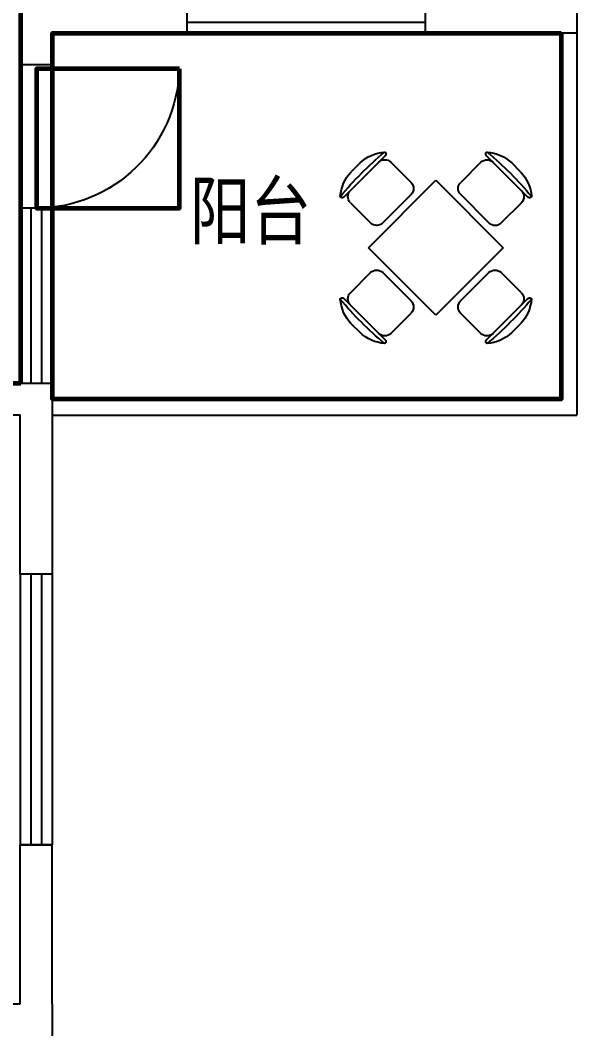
# Model space of a CAD drawing. Extents: x -355483 to -326583, y -641147 to -611949.
# Drawn here: x -331083 to -327583, y -633749 to -627369 of the extents above; entities that cross this region are included whole.
import ezdxf

# ---------------------------------------------------------------- set-up
doc = ezdxf.new("R2010")
doc.units = 0
doc.header["$LTSCALE"] = 1000
doc.header["$MEASUREMENT"] = 0
doc.layers.get('0').update_dxf_attribs({"linetype": 'CONTINUOUS'})
for name, color, linetype in [('BALCONY', 2, 'CONTINUOUS'), ('PUB_TEXT', 7, 'CONTINUOUS'), ('WALL', 2, 'CONTINUOUS'), ('WINDOW', 3, 'CONTINUOUS'), ('洁具', 6, 'CONTINUOUS')]:
    doc.layers.add(name, color=color, linetype=linetype)
for name, color, linetype, lineweight in [('GT_客厅', 2, 'CONTINUOUS', 60), ('GT_门', 245, 'CONTINUOUS', 60), ('GT_阳台', 6, 'CONTINUOUS', 60)]:
    doc.layers.add(name, color=color, linetype=linetype, lineweight=lineweight)
doc.styles.add('-黑体', font='simhei.ttf', dxfattribs={"width": 0.7})
doc.styles.get("Standard").update_dxf_attribs({"font": 'GBENOR', "bigfont": 'GBCBIG'})

# ---------------------------------------------------------------- blocks, each defined once
blk = doc.blocks.new('$plan$00000285')
for p, q in [((-728.8, 395.1), (-403.6, 720.3)), ((392.7, 720.5), (717.9, 395.3)), ((-672, 593.4), (-601.9, 663.5)), ((-359.4, 669.1), (-200.3, 510)), ((348.5, 669.3), (189.4, 510.2)), ((591, 663.6), (661.1, 593.5)), ((-5.3, 527.4), (-535.7, -3)), ((525, -3), (-5.3, 527.4)), ((-423, 191.8), (-200.3, 414.5)), ((189.4, 414.7), (412.1, 192)), ((-677.6, 350.9), (-518.5, 191.8)), ((666.7, 351.1), (507.6, 192)), ((-535.7, -3), (-5.3, -533.3)), ((-5.3, -533.3), (525, -3)), ((-677.4, -357), (-518.3, -197.9)), ((-200.1, -420.6), (-422.8, -197.9)), ((412.3, -197.7), (189.6, -420.4)), ((666.9, -356.8), (507.8, -197.7)), ((-403.4, -726.5), (-728.6, -401.2)), ((718.1, -401), (392.9, -726.3)), ((-359.2, -675.2), (-200.1, -516.1)), ((348.7, -675), (189.6, -515.9)), ((-601.7, -669.6), (-671.8, -599.5)), ((661.3, -599.3), (591.2, -669.4))]:
    blk.add_line(p, q)
for centre, radius, start, end in [((1327.3, -1335.8), 2712.7, 129.8023, 140.1977), ((-385.7, 433.5), 315.6, 94.27346, 133.23486), ((-408.5, 738.3), 10, 22.33001, 94.27346), ((-417.7, 734.5), 20, 315, 22.33001), ((406.8, 734.7), 20, 157.66999, 225), ((397.6, 738.5), 10, 85.72654, 157.66999), ((-1338.2, -1335.6), 2712.7, 39.8023, 50.1977), ((374.8, 433.7), 315.6, 46.76514, 85.72654), ((-407.1, 621.3), 67.5, 45, 135), ((396.2, 621.5), 67.5, 45, 135), ((-442, 377.2), 315.6, 136.76514, 175.72654), ((431.2, 377.4), 315.6, 4.27346, 43.23486), ((-248, 462.2), 67.5, 315, 45), ((237.1, 462.4), 67.5, 135, 225), ((-746.8, 399.9), 10, 175.72654, 247.66999), ((-629.8, 398.6), 67.5, 135, 225), ((619, 398.8), 67.5, 315, 45), ((735.9, 400.1), 10, 292.33001, 4.27346), ((-743, 409.2), 20, 247.66999, 315), ((732.1, 409.4), 20, 225, 292.33001), ((-470.7, 239.5), 67.5, 225, 315), ((459.9, 239.7), 67.5, 225, 315), ((-470.5, -245.6), 67.5, 45, 135), ((460.1, -245.4), 67.5, 45, 135), ((-746.6, -406.1), 10, 112.33001, 184.27346), ((-742.8, -415.3), 20, 45, 112.33001), ((-629.6, -404.7), 67.5, 135, 225), ((619.2, -404.5), 67.5, 315, 45), ((732.3, -415.1), 20, 67.66999, 135), ((736.1, -405.9), 10, 355.72654, 67.66999), ((-441.8, -383.3), 315.6, 184.27346, 223.23486), ((1327.5, 1329.7), 2712.7, 219.8023, 230.1977), ((-247.8, -468.4), 67.5, 315, 45), ((237.3, -468.2), 67.5, 135, 225), ((-1338, 1329.9), 2712.7, 309.8023, 320.1977), ((431.3, -383.1), 315.6, 316.76514, 355.72654), ((-385.5, -439.7), 315.6, 226.76514, 265.72654), ((-406.9, -627.5), 67.5, 225, 315), ((396.4, -627.3), 67.5, 225, 315), ((375, -439.5), 315.6, 274.27346, 313.23486), ((-408.3, -744.4), 10, 265.72654, 337.66999), ((-417.5, -740.6), 20, 337.66999, 45), ((407, -740.4), 20, 135, 202.33001), ((397.8, -744.2), 10, 202.33001, 274.27346)]:
    blk.add_arc(centre, radius, start, end)
at = {"width": 0.8, "flags": 9}
for tag in ['XSIZE', 'YSIZE']:
    blk.add_attdef(tag, (0, 0), '', height=0.5, dxfattribs=at)
blk = doc.blocks.new('M_A2ZXL')
blk.add_line((-0.4717, 0), (-0.4717, -0.9996))
blk.add_arc((-0.5, 0), 1, 271.62314, 0)

msp = doc.modelspace()

# ---------------------------------------------------------------- linework, layer by layer
at = {"layer": 'BALCONY'}
for p, q in [((-327683.2, -627449), (-327683.2, -629749)), ((-327583.2, -627449), (-327583.2, -629849)), ((-330883.2, -629749), (-327683.2, -629749)), ((-330883.2, -629849), (-327583.2, -629849))]:
    msp.add_line(p, q, dxfattribs=at)
at = {"layer": 'GT_客厅'}
msp.add_lwpolyline([(-331080.7, -629649), (-331080.7, -627149), (-330980.7, -627149), (-330980.7, -625949), (-335153.2, -625949), (-335153.2, -629649), (-331080.7, -629649)], dxfattribs=at)
at = {"layer": 'GT_门'}
msp.add_lwpolyline([(-330081, -627674.5), (-330980.7, -627674.5), (-330980.7, -628549), (-330081, -628549), (-330081, -627674.5)], dxfattribs=at)
at = {"layer": 'GT_阳台'}
msp.add_lwpolyline([(-327680.7, -627449), (-327680.7, -629749), (-330880.7, -629749), (-330880.7, -627449), (-327680.7, -627449)], dxfattribs=at)
at = {"layer": 'WALL'}
for p, q in [((-331083.2, -627249), (-331083.2, -627649)), ((-330033.5, -627449), (-330033.5, -627249)), ((-330033.5, -627449), (-330033.5, -627249)), ((-330033.5, -627449), (-330883.2, -627449)), ((-330883.2, -627449), (-330883.2, -627649)), ((-330883.2, -627649), (-331083.2, -627649)), ((-331083.2, -632549), (-330883.2, -632549)), ((-331083.2, -633549), (-331083.2, -632549)), ((-330883.2, -632549), (-331083.2, -632549)), ((-330883.2, -633549), (-330883.2, -632549)), ((-331483.2, -633549), (-331083.2, -633549)), ((-330883.2, -633549), (-330883.2, -633749))]:
    msp.add_line(p, q, dxfattribs=at)
for points in [[(-327783.2, -627449), (-328533.7, -627449), (-328533.7, -627249), (-327783.2, -627249), (-327783.2, -626049), (-327583.2, -626049), (-327583.2, -627449)], [(-330883.2, -629849), (-330883.2, -630849), (-331083.2, -630849), (-331083.2, -629849), (-332883.2, -629849), (-332883.2, -629649), (-330883.2, -629649)]]:
    msp.add_lwpolyline(points, close=True, dxfattribs=at)
at = {"layer": 'WINDOW'}
for p, q in [((-328533.7, -627382.4), (-330033.5, -627382.4)), ((-328533.7, -627449), (-330033.5, -627449)), ((-330883.2, -627649), (-330883.2, -628549)), ((-331083.2, -628549), (-331083.2, -629649)), ((-330883.2, -628549), (-331083.2, -628549)), ((-331016.5, -628549), (-331016.5, -629649)), ((-330949.8, -628549), (-330949.8, -629649)), ((-330883.2, -628549), (-330883.2, -629649)), ((-331083.2, -630849), (-331083.2, -632549)), ((-331016.5, -630849), (-331016.5, -632549)), ((-330949.8, -630849), (-330949.8, -632549)), ((-330883.2, -630849), (-330883.2, -632549))]:
    msp.add_line(p, q, dxfattribs=at)

# ---------------------------------------------------------------- block references
at = {"layer": 'WINDOW', "xscale": 900, "yscale": -900, "zscale": 900, "rotation": 270}
msp.add_blockref('M_A2ZXL', (-330983.2, -628099), dxfattribs=at)
at = {"layer": '洁具', "xscale": -0.7999999970197678, "yscale": 0.7999999970197678, "zscale": 0.8}
msp.add_blockref('$plan$00000285', (-328473.3, -628795.6), dxfattribs=at)

# ---------------------------------------------------------------- texts
at = {"layer": 'PUB_TEXT', "linetype": 'Continuous', "style": '-黑体', "width": 0.8}
msp.add_text('阳台', height=350, dxfattribs=at).set_placement((-330017.2, -628739.9))

doc.saveas('drawing.dxf')
